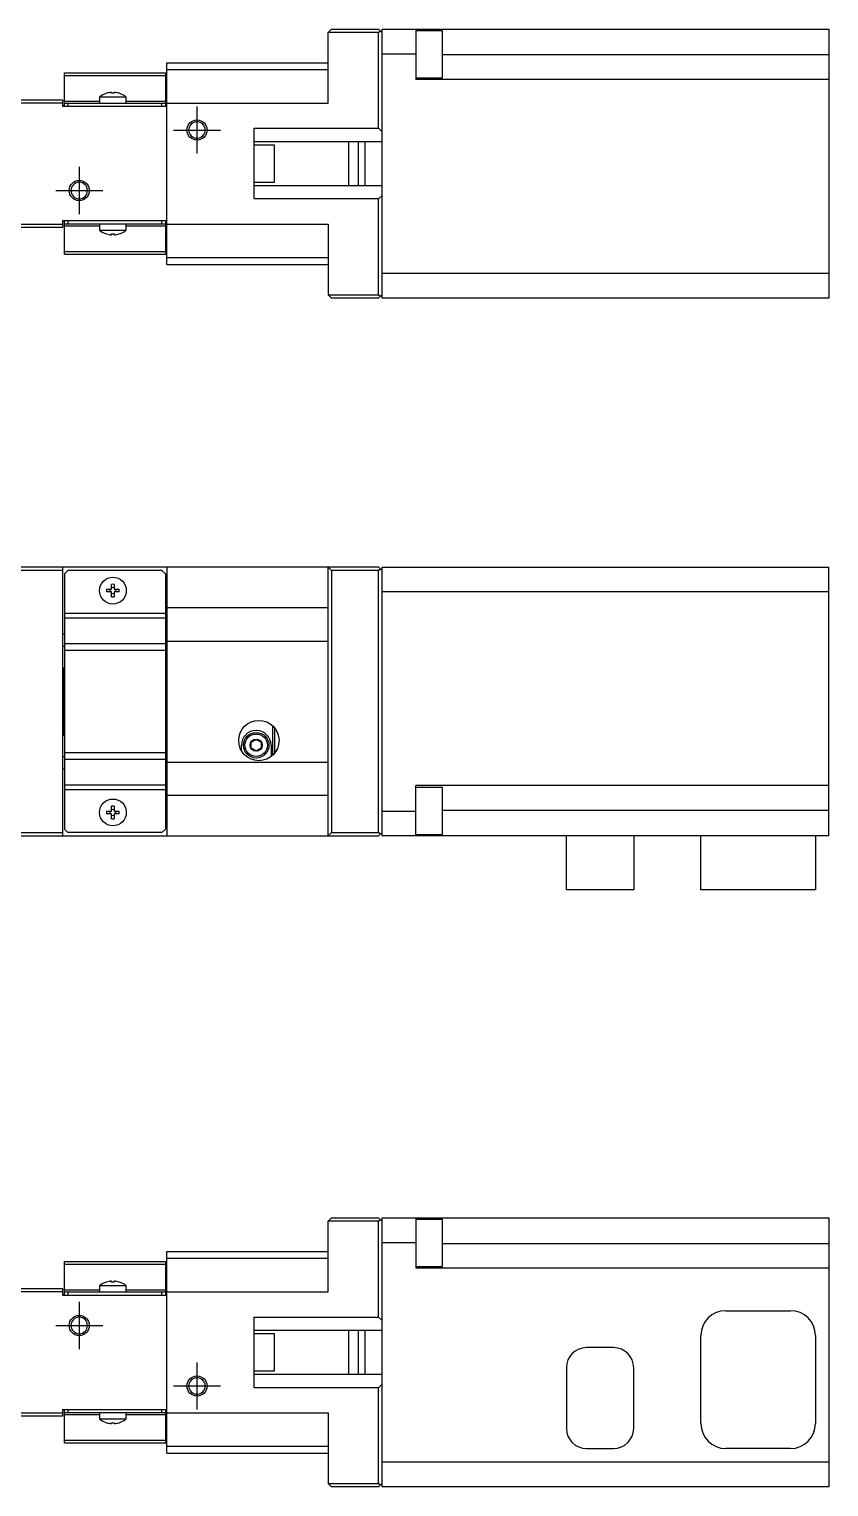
# Model space of a CAD drawing. Extents: x 0 to 542, y -8 to 227.
# Drawn here: x 137.1 to 255.9, y 10 to 226.8 of the extents above; entities that cross this region are included whole.
import ezdxf

# ---------------------------------------------------------------- set-up
doc = ezdxf.new("R2010")
doc.units = 0
doc.header["$LTSCALE"] = 0.5
doc.linetypes.add('CENTER', pattern=[50.8, 31.75, -6.35, 6.35, -6.35])
for name, color, linetype in [('MSM_CENTER', 1, 'CENTER'), ('MSM_CONTINUOUS', 7, 'CONTINUOUS'), ('MSM_NARROW', 5, 'CONTINUOUS')]:
    doc.layers.add(name, color=color, linetype=linetype)

msp = doc.modelspace()

# ---------------------------------------------------------------- linework, layer by layer
at = {"layer": 'MSM_CENTER'}
for p, q in [((162, 215.3), (162, 208.3)), ((158.5, 211.8), (165.5, 211.8)), ((144.5, 206.3), (144.5, 199.3)), ((141, 202.8), (148, 202.8)), ((144.5, 37.5), (144.5, 30.5)), ((141, 34), (148, 34)), ((162, 28.5), (162, 21.5)), ((158.5, 25), (165.5, 25))]:
    msp.add_line(p, q, dxfattribs=at)
at = {"layer": 'MSM_CONTINUOUS'}
for p, q in [((182, 226.8), (181.5, 226.3)), ((189, 226.3), (181.5, 226.3)), ((181.5, 215.8), (181.5, 226.3)), ((182, 226.8), (189, 226.8)), ((189.5, 226.3), (189, 226.8)), ((189, 226.3), (189.25, 226.55)), ((189, 212.05), (189, 226.3)), ((189.5, 186.8), (189.5, 226.8)), ((189.5, 226.8), (255.9, 226.8)), ((194.5, 226.8), (194.5, 219.311775)), ((198.5, 226.563456), (194.5, 226.563456)), ((198.5, 219.563456), (198.5, 226.563456)), ((255.9, 226.8), (255.9, 186.8)), ((157.5, 191.8), (157.5, 221.8)), ((157.5, 221.8), (181.5, 221.8)), ((194.5, 223.1), (189.5, 223.1)), ((198.5, 223.011775), (255.9, 223.011775)), ((142.3, 215.3), (142.3, 220.3)), ((142.3, 220.3), (157.3, 220.3)), ((157.3, 219.860661), (142.3, 219.860661)), ((157.3, 220.3), (157.3, 215.3)), ((157.5, 220.8), (181.5, 220.8)), ((194.5, 219.563456), (198.5, 219.563456)), ((255.9, 219.311775), (194.5, 219.311775)), ((148.571292, 217.255733), (148.55, 217.255733)), ((149.3, 217.255733), (149.3, 217.387476)), ((149.7, 217.255733), (149.3, 217.255733)), ((149.7, 217.387476), (149.7, 217.255733)), ((150.45, 217.255733), (150.428709, 217.255733)), ((120, 216.3), (142, 216.3)), ((142, 215.8), (120, 215.8)), ((142, 216.3), (142, 215.3)), ((157.5, 215.3), (142, 215.3)), ((142.3, 216.092894), (147.5, 216.092894)), ((142.3, 215.8), (157.3, 215.8)), ((142.8, 215.8), (142.8, 215.3)), ((151.5, 216.698), (147.5, 216.698)), ((147.5, 216.698), (147.5, 215.8)), ((151.5, 215.8), (151.5, 216.698)), ((151.5, 216.092894), (157.3, 216.092894)), ((156.8, 215.3), (156.8, 215.8)), ((157.5, 215.8), (181.5, 215.8)), ((163.2, 211.532287), (163.2, 212.067713)), ((170.5, 212.05), (189, 212.05)), ((170.5, 201.55), (170.5, 212.05)), ((189.5, 211.55), (189, 212.05)), ((189.5, 210.05), (170.5, 210.05)), ((173.5, 209.55), (170.5, 209.55)), ((173.5, 204.05), (173.5, 209.55)), ((184.5, 210.05), (184.5, 203.55)), ((186, 203.55), (186, 210.05)), ((187, 203.55), (187, 210.05)), ((170.5, 204.05), (173.5, 204.05)), ((170.5, 203.55), (189.5, 203.55)), ((189, 201.55), (189.5, 202.05)), ((189, 201.55), (170.5, 201.55)), ((189, 187.3), (189, 201.55)), ((142, 197.3), (129, 197.3)), ((129.112373, 197.8), (142, 197.8)), ((157.5, 198.3), (142, 198.3)), ((142, 198.3), (142, 197.3)), ((142.3, 193.3), (142.3, 198.3)), ((157.3, 197.8), (142.3, 197.8)), ((147.5, 197.507107), (142.3, 197.507107)), ((142.8, 198.3), (142.8, 197.8)), ((147.5, 197.8), (147.5, 196.902001)), ((151.5, 196.902001), (151.5, 197.8)), ((157.3, 197.507107), (151.5, 197.507107)), ((156.8, 197.8), (156.8, 198.3)), ((157.3, 198.3), (157.3, 193.3)), ((157.5, 197.8), (181.5, 197.8)), ((181.5, 197.8), (181.5, 187.3)), ((147.5, 196.902001), (151.5, 196.902001)), ((148.55, 196.344268), (148.571292, 196.344268)), ((149.3, 196.344268), (149.7, 196.344268)), ((149.3, 196.212525), (149.3, 196.344268)), ((149.7, 196.344268), (149.7, 196.212525)), ((150.428709, 196.344268), (150.45, 196.344268)), ((142.3, 193.73934), (157.3, 193.73934)), ((157.3, 193.3), (142.3, 193.3)), ((181.5, 192.8), (157.5, 192.8)), ((157.5, 191.8), (181.5, 191.8)), ((189.5, 190.5), (255.9, 190.5)), ((181.5, 187.3), (189, 187.3)), ((181.5, 187.3), (182, 186.8)), ((189, 186.8), (182, 186.8)), ((189.25, 187.05), (189, 187.3)), ((189, 186.8), (189.5, 187.3)), ((255.9, 186.8), (189.5, 186.8)), ((189, 146.8), (120, 146.8)), ((142, 146.3), (129.612373, 146.3)), ((142, 146.8), (142, 106.8)), ((142.8, 146.3), (142.3, 145.8)), ((142.3, 145.8), (142.3, 107.8)), ((156.8, 146.3), (142.8, 146.3)), ((157.3, 145.8), (156.8, 146.3)), ((157.3, 145.8), (157.3, 107.8)), ((157.5, 146.8), (157.5, 106.8)), ((181.5, 146.8), (182, 146.3)), ((181.5, 106.8), (181.5, 146.8)), ((189, 146.3), (182, 146.3)), ((182, 146.3), (182, 107.3)), ((189.5, 146.3), (189, 146.8)), ((189, 146.3), (189.25, 146.55)), ((189, 107.3), (189, 146.3)), ((189.5, 106.8), (189.5, 146.8)), ((189.5, 146.8), (255.9, 146.8)), ((255.9, 106.8), (255.9, 146.8)), ((148.571292, 143.5), (149.3, 143.5)), ((149.3, 143.1), (148.571292, 143.1)), ((149.3, 143.5), (149.3, 144.228708)), ((149.3, 142.371291), (149.3, 143.1)), ((149.7, 144.228708), (149.7, 143.5)), ((149.7, 143.5), (150.428709, 143.5)), ((149.7, 143.1), (149.7, 142.371291)), ((150.428709, 143.1), (149.7, 143.1)), ((255.9, 143.1), (189.5, 143.1)), ((142.3, 139.92132), (157.3, 139.92132)), ((157.3, 139.214213), (142.3, 139.214213)), ((157.5, 140.8), (181.5, 140.8)), ((142.3, 136.8), (142, 136.8)), ((157.5, 136.8), (157.3, 136.8)), ((142, 135.05), (142.3, 135.05)), ((142.3, 135.446446), (157.3, 135.446446)), ((157.5, 135.8), (181.5, 135.8)), ((157.3, 134.385786), (142.3, 134.385786)), ((157.5, 134.07297), (157.3, 134.07297)), ((142.2, 131.8), (142, 131.6)), ((142.2, 131.8), (142.2, 121.8)), ((142.3, 131.8), (142.2, 131.8)), ((157.5, 131.57297), (157.3, 131.57297)), ((157.3, 129.07297), (157.5, 129.07297)), ((157.5, 124.527029), (157.3, 124.527029)), ((142, 122), (142.2, 121.8)), ((142.2, 121.8), (142.3, 121.8)), ((157.3, 122.027029), (157.5, 122.027029)), ((173.2, 123.236068), (173.2, 118.763932)), ((173.5, 122.926136), (173.5, 119.073864)), ((173.5, 122.8), (173.6, 122.8)), ((157.3, 119.527029), (157.5, 119.527029)), ((168.6, 119.503337), (168.6, 120.3)), ((170.05, 120.733012), (170.8, 121.166025)), ((170.05, 119.866987), (170.05, 120.733012)), ((170.8, 119.433974), (170.05, 119.866987)), ((170.8, 121.166025), (171.55, 120.733012)), ((171.55, 119.866987), (170.8, 119.433974)), ((171.55, 120.733012), (171.55, 119.866987)), ((173, 120.3), (173, 118.6)), ((142.3, 118.55), (142, 118.55)), ((142.3, 119.214213), (157.3, 119.214213)), ((157.3, 118.153553), (142.3, 118.153553)), ((157.5, 117.8), (181.5, 117.8)), ((142, 116.8), (142.3, 116.8)), ((157.3, 116.8), (157.5, 116.8)), ((142.3, 114.385786), (157.3, 114.385786)), ((157.3, 113.678679), (142.3, 113.678679)), ((181.5, 112.8), (157.5, 112.8)), ((194.5, 106.8), (194.5, 114.288225)), ((255.9, 114.288225), (194.5, 114.288225)), ((198.5, 114.036544), (194.5, 114.036544)), ((198.5, 107.036544), (198.5, 114.036544)), ((149.3, 110.5), (149.3, 111.228708)), ((149.7, 111.228708), (149.7, 110.5)), ((255.9, 110.588225), (198.5, 110.588225)), ((148.571292, 110.5), (149.3, 110.5)), ((149.3, 110.1), (148.571292, 110.1)), ((149.3, 109.371291), (149.3, 110.1)), ((149.7, 110.5), (150.428709, 110.5)), ((149.7, 110.1), (149.7, 109.371291)), ((150.428709, 110.1), (149.7, 110.1)), ((189.5, 110.5), (194.5, 110.5)), ((120, 106.8), (189, 106.8)), ((129.612373, 107.3), (142, 107.3)), ((142.3, 107.8), (142.8, 107.3)), ((156.8, 107.3), (142.8, 107.3)), ((156.8, 107.3), (157.3, 107.8)), ((182, 107.3), (181.5, 106.8)), ((182, 107.3), (189, 107.3)), ((189.25, 107.05), (189, 107.3)), ((189, 106.8), (189.5, 107.3)), ((255.9, 106.8), (189.5, 106.8)), ((194.5, 107.036544), (198.5, 107.036544)), ((216.9, 98.8), (216.9, 106.8)), ((226.9, 106.8), (226.9, 98.8)), ((236.9, 98.8), (236.9, 106.8)), ((253.9, 106.8), (253.9, 98.8)), ((226.9, 98.8), (216.9, 98.8)), ((253.9, 98.8), (236.9, 98.8)), ((182, 50), (181.5, 49.5)), ((182, 50), (189, 50)), ((189.5, 49.5), (189, 50)), ((189.5, 10), (189.5, 50)), ((189.5, 50), (255.9, 50)), ((194.5, 50), (194.5, 42.511775)), ((255.9, 50), (255.9, 10)), ((189, 49.5), (181.5, 49.5)), ((181.5, 39), (181.5, 49.5)), ((189, 49.5), (189.25, 49.75)), ((189, 35.25), (189, 49.5)), ((198.5, 49.763456), (194.5, 49.763456)), ((198.5, 42.763456), (198.5, 49.763456)), ((194.5, 46.3), (189.5, 46.3)), ((198.5, 46.211775), (255.9, 46.211775)), ((142.3, 38.5), (142.3, 43.5)), ((142.3, 43.5), (157.3, 43.5)), ((157.3, 43.5), (157.3, 38.5)), ((157.5, 15), (157.5, 45)), ((157.5, 45), (181.5, 45)), ((157.5, 44), (181.5, 44)), ((157.3, 43.06066), (142.3, 43.06066)), ((194.5, 42.763456), (198.5, 42.763456)), ((255.9, 42.511775), (194.5, 42.511775)), ((129, 39.5), (142, 39.5)), ((142, 39.5), (142, 38.5)), ((142.3, 39.292893), (147.5, 39.292893)), ((151.5, 39.897999), (147.5, 39.897999)), ((147.5, 39.897999), (147.5, 39)), ((148.571292, 40.455732), (148.55, 40.455732)), ((149.3, 40.455732), (149.3, 40.587475)), ((149.7, 40.455732), (149.3, 40.455732)), ((149.7, 40.587475), (149.7, 40.455732)), ((150.45, 40.455732), (150.428709, 40.455732)), ((151.5, 39), (151.5, 39.897999)), ((151.5, 39.292893), (157.3, 39.292893)), ((142, 39), (129.112373, 39)), ((142, 38.5), (157.5, 38.5)), ((142.3, 39), (157.3, 39)), ((142.8, 39), (142.8, 38.5)), ((156.8, 38.5), (156.8, 39)), ((157.5, 39), (181.5, 39)), ((170.5, 24.75), (170.5, 35.25)), ((170.5, 35.25), (189, 35.25)), ((189.5, 34.75), (189, 35.25)), ((240.6, 36.2), (250.2, 36.2)), ((189.5, 33.25), (170.5, 33.25)), ((173.5, 32.75), (170.5, 32.75)), ((173.5, 27.25), (173.5, 32.75)), ((184.5, 33.25), (184.5, 26.75)), ((186, 26.75), (186, 33.25)), ((187, 26.75), (187, 33.25)), ((223.9, 30.7), (219.9, 30.7)), ((236.9, 19.4), (236.9, 32.5)), ((253.9, 32.5), (253.9, 19.4)), ((170.5, 27.25), (173.5, 27.25)), ((170.5, 26.75), (189.5, 26.75)), ((216.9, 27.7), (216.9, 18.7)), ((226.9, 18.7), (226.9, 27.7)), ((163.2, 24.732287), (163.2, 25.267713)), ((189, 24.75), (170.5, 24.75)), ((189, 24.75), (189.5, 25.25)), ((189, 10.5), (189, 24.75)), ((142, 20.5), (70.5, 20.5)), ((134.5, 21), (142, 21)), ((142, 21.5), (157.5, 21.5)), ((142, 21.5), (142, 20.5)), ((142.3, 16.5), (142.3, 21.5)), ((157.3, 21), (142.3, 21)), ((147.5, 20.707107), (142.3, 20.707107)), ((142.8, 21.5), (142.8, 21)), ((147.5, 21), (147.5, 20.102001)), ((147.5, 20.102001), (151.5, 20.102001)), ((148.55, 19.544268), (148.571292, 19.544268)), ((149.3, 19.544268), (149.7, 19.544268)), ((149.3, 19.412524), (149.3, 19.544268)), ((149.7, 19.544268), (149.7, 19.412524)), ((150.428709, 19.544268), (150.45, 19.544268)), ((151.5, 20.102001), (151.5, 21)), ((157.3, 20.707107), (151.5, 20.707107)), ((156.8, 21), (156.8, 21.5)), ((157.3, 21.5), (157.3, 16.5)), ((157.5, 21), (181.5, 21)), ((181.5, 21), (181.5, 10.5)), ((142.3, 16.93934), (157.3, 16.93934)), ((157.3, 16.5), (142.3, 16.5)), ((181.5, 16), (157.5, 16)), ((219.9, 15.7), (223.9, 15.7)), ((250.2, 15.7), (240.6, 15.7)), ((157.5, 15), (181.5, 15)), ((189.5, 13.7), (255.9, 13.7)), ((181.5, 10.5), (189, 10.5)), ((181.5, 10.5), (182, 10)), ((189, 10), (182, 10)), ((189.25, 10.25), (189, 10.5)), ((189, 10), (189.5, 10.5)), ((255.9, 10), (189.5, 10))]:
    msp.add_line(p, q, dxfattribs=at)
at = {"layer": 'MSM_CONTINUOUS', "extrusion": (0, 0, -1)}
for centre in [(-162, 211.8), (-144.5, 202.8), (-144.5, 34), (-162, 25)]:
    msp.add_circle(centre, 1.2295, dxfattribs=at)
at = {"layer": 'MSM_CONTINUOUS'}
for centre, radius in [((149.5, 143.3), 2), ((171.2, 121), 3), ((170.8, 120.3), 1.9), ((170.8, 120.3), 1.66906), ((170.8, 120.3), 0.9), ((149.5, 110.3), 2)]:
    msp.add_circle(centre, radius, dxfattribs=at)
for centre, radius, start, end in [((149.5, 214.2), 3.2, 107.270005, 128.682187), ((149.5, 214.2), 3.193744, 93.59035, 106.905258), ((149.5, 214.2), 3.193744, 73.094742, 86.40965), ((149.5, 214.2), 3.2, 51.317813, 72.729995), ((149.5, 199.4), 3.2, 231.317813, 252.729995), ((149.5, 199.4), 3.193744, 253.094742, 266.40965), ((149.5, 199.4), 3.193744, 273.59035, 286.905258), ((149.5, 199.4), 3.2, 287.270005, 308.682187), ((149.5, 143.3), 0.95, 167.846803, 192.153197), ((149.5, 143.3), 0.435085, 152.633517, 207.366483), ((149.5, 143.3), 0.95, 77.846803, 102.153197), ((149.5, 143.3), 0.435085, 62.633517, 117.366483), ((149.5, 143.3), 0.435085, 332.633517, 27.366483), ((149.5, 143.3), 0.95, 347.846803, 12.153197), ((149.5, 143.3), 0.435085, 242.633517, 297.366483), ((149.5, 143.3), 0.95, 257.846803, 282.153197), ((170.8, 120.299984), 2.2, 0.000405, 179.999595), ((149.5, 110.3), 0.95, 77.846803, 102.153197), ((149.5, 110.3), 0.435085, 62.633517, 117.366483), ((149.5, 110.3), 0.95, 167.846803, 192.153197), ((149.5, 110.3), 0.435085, 152.633517, 207.366483), ((149.5, 110.3), 0.435085, 242.633517, 297.366483), ((149.5, 110.3), 0.95, 257.846803, 282.153197), ((149.5, 110.3), 0.435085, 332.633517, 27.366483), ((149.5, 110.3), 0.95, 347.846803, 12.153197), ((149.5, 37.4), 3.2, 107.270005, 128.682187), ((149.5, 37.4), 3.193744, 93.59035, 106.905258), ((149.5, 37.4), 3.193744, 73.094742, 86.40965), ((149.5, 37.4), 3.2, 51.317813, 72.729995), ((240.6, 32.5), 3.7, 90, 180), ((250.2, 32.5), 3.7, 0, 90), ((219.9, 27.7), 3, 90, 180), ((223.9, 27.7), 3, 0, 90), ((149.5, 22.6), 3.2, 231.317813, 252.729995), ((149.5, 22.6), 3.193744, 253.094742, 266.40965), ((149.5, 22.6), 3.193744, 273.59035, 286.905258), ((149.5, 22.6), 3.2, 287.270005, 308.682187), ((219.9, 18.7), 3, 180, 270), ((223.9, 18.7), 3, 270, 0), ((240.6, 19.4), 3.7, 180, 270), ((250.2, 19.4), 3.7, 270, 0)]:
    msp.add_arc(centre, radius, start, end, dxfattribs=at)
at = {"layer": 'MSM_NARROW'}
for centre in [(162, 211.8), (144.5, 202.8), (144.5, 34), (162, 25)]:
    msp.add_circle(centre, 1.5, dxfattribs=at)

doc.saveas('drawing.dxf')
